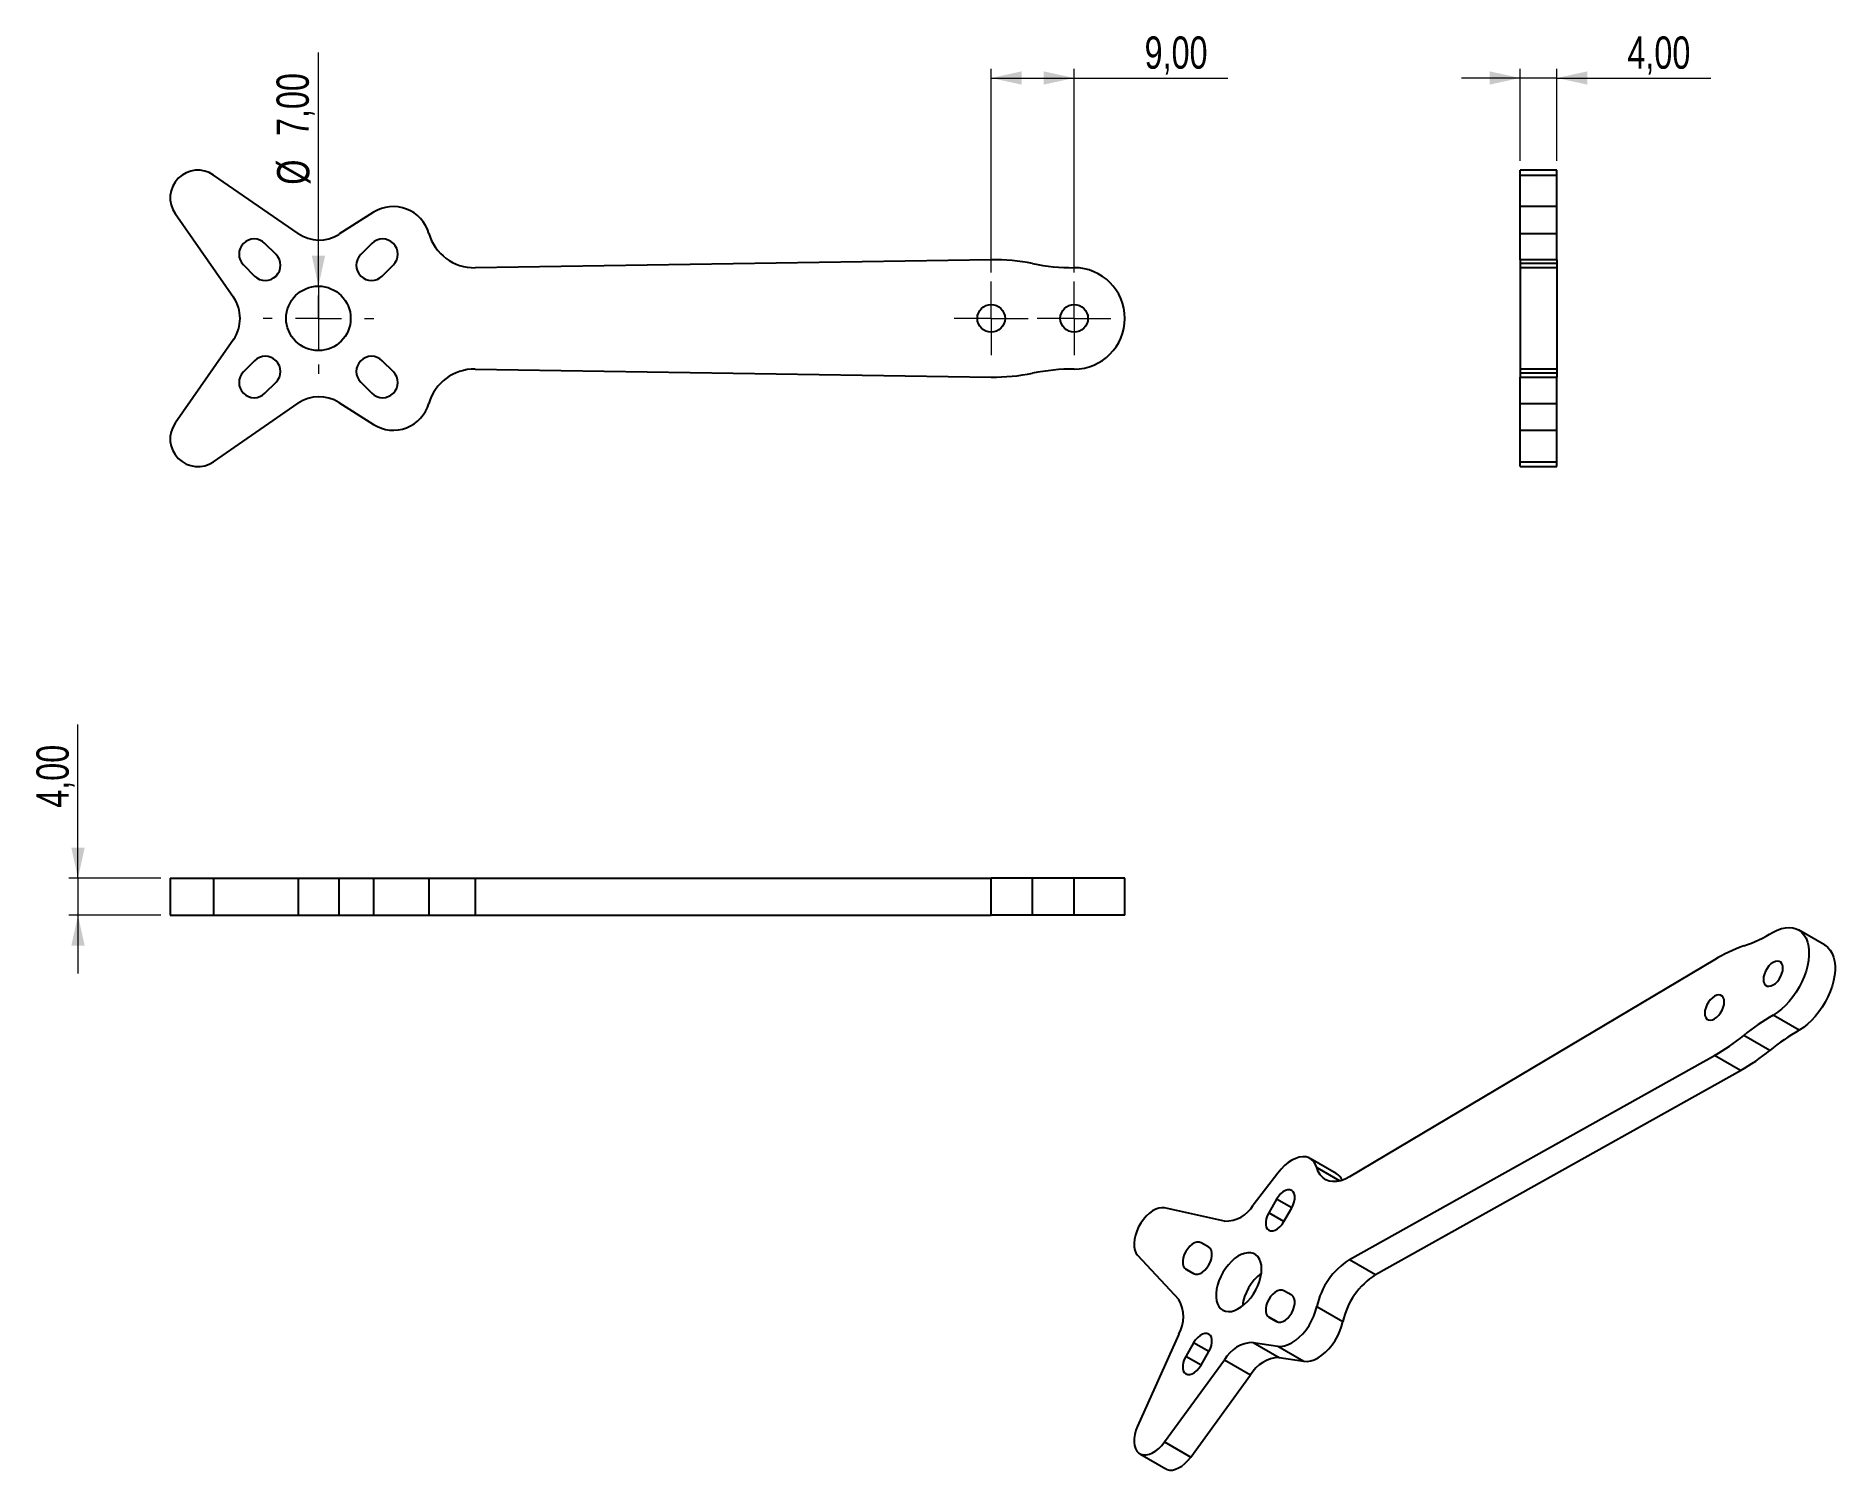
# Model space of a CAD drawing. Header units: millimetres. Extents: x 8 to 203, y 118 to 273.
import ezdxf

# ---------------------------------------------------------------- set-up
doc = ezdxf.new("R2010")
doc.units = ezdxf.units.MM
doc.styles.add('SLDTEXTSTYLE0', font='TXT', dxfattribs={"width": 0.75})
doc.dimstyles.new('SLDDIMSTYLE0', dxfattribs={"dimtxt": 3.5, "dimasz": 3.302, "dimexe": 0, "dimexo": 0.0625, "dimgap": 0.875, "dimtad": 1, "dimrnd": 1e-09, "dimzin": 12, "dimdsep": 46, "dimtxsty": 'SLDTEXTSTYLE0', "dimsah": 1, "dimcen": 0.09, "dimadec": 0, "dimazin": 3, "dimtfac": 1, "dimtofl": 0, "dimtmove": 0, "dimatfit": 3, "dimfxl": 1, "dimfrac": 2, "dimtolj": 1, "dimtzin": 12, "dimarcsym": 0})
doc.dimstyles.new('SLDDIMSTYLE1', dxfattribs={"dimtxt": 3.5, "dimasz": 3.302, "dimexe": 0, "dimexo": 0.0625, "dimgap": 0.875, "dimtad": 1, "dimrnd": 1e-09, "dimzin": 12, "dimdsep": 46, "dimtxsty": 'SLDTEXTSTYLE0', "dimblk1": 'NONE', "dimsah": 1, "dimcen": 0, "dimadec": 0, "dimazin": 3, "dimtfac": 1, "dimtmove": 0, "dimatfit": 3, "dimldrblk": 'NONE', "dimfxl": 1, "dimfrac": 2, "dimtolj": 1, "dimtzin": 12, "dimarcsym": 0})
doc.dimstyles.new('SLDDIMSTYLE2', dxfattribs={"dimtxt": 3.5, "dimasz": 3.302, "dimexe": 0, "dimexo": 0.0625, "dimgap": 0.875, "dimtad": 1, "dimrnd": 1e-09, "dimzin": 12, "dimdsep": 46, "dimtxsty": 'SLDTEXTSTYLE0', "dimsah": 1, "dimcen": 0.09, "dimadec": 0, "dimazin": 3, "dimtfac": 1, "dimtmove": 0, "dimatfit": 0, "dimfxl": 1, "dimfrac": 2, "dimtolj": 1, "dimtzin": 12, "dimarcsym": 0})

# ---------------------------------------------------------------- blocks, each defined once
blk = doc.blocks.new('_D')
at = {"color": 7, "linetype": 'Continuous', "lineweight": 18}
for p, q in [((111.37, 247.62), (111.37, 269.71)), ((120.37, 247.62), (120.37, 269.71)), ((111.37, 268.71), (120.37, 268.71)), ((120.37, 268.71), (137.06, 268.71))]:
    blk.add_line(p, q, dxfattribs=at)
for points in [[(111.37, 268.71), (114.67, 267.99), (114.67, 269.43)], [(120.37, 268.71), (117.06, 269.43), (117.06, 267.99)]]:
    blk.add_solid(points, dxfattribs=at)
at = {"color": 7, "linetype": 'Continuous', "lineweight": 18, "insert": (128.01, 273.22), "char_height": 3.5, "attachment_point": 1, "style": 'SLDTEXTSTYLE0'}
blk.add_mtext('9,00', dxfattribs=at)
blk = doc.blocks.new('_D_1')
at = {"color": 7, "linetype": 'Continuous', "lineweight": 18}
for q in [(38.37, 271.46), (38.37, 239.12)]:
    blk.add_line((38.37, 246.12), q, dxfattribs=at)
blk.add_solid([(38.37, 246.12), (39.09, 249.43), (37.65, 249.43)], dxfattribs=at)
at = {"color": 7, "linetype": 'Continuous', "lineweight": 18, "char_height": 3.5, "attachment_point": 1, "rotation": 90, "style": 'SLDTEXTSTYLE0'}
for s, insert in [('7,00', (33.82, 262.41)), ('%%c', (33.88, 257.13))]:
    blk.add_mtext(s, dxfattribs=dict(at, insert=insert))
blk = doc.blocks.new('_NONE')
blk = doc.blocks.new('SW_CENTERMARKSYMBOL_0')
at = {"color": 0, "linetype": 'Continuous', "lineweight": 0}
for p, q in [((0, 2.5), (0, 4)), ((0, 0), (0, 2.5)), ((-2.5, 0), (-4, 0)), ((0, 0), (-2.5, 0)), ((0, 0), (0, -2.5)), ((0, 0), (2.5, 0)), ((2.5, 0), (4, 0)), ((0, -2.5), (0, -4))]:
    blk.add_line(p, q, dxfattribs=at)
blk = doc.blocks.new('SW_CENTERMARKSYMBOL_1')
at = {"color": 0, "linetype": 'Continuous', "lineweight": 0}
for p, q in [((0, 2.5), (0, 4)), ((0, 0), (0, 2.5)), ((-2.5, 0), (-4, 0)), ((0, 0), (-2.5, 0)), ((0, 0), (0, -2.5)), ((0, 0), (2.5, 0)), ((2.5, 0), (4, 0)), ((0, -2.5), (0, -4))]:
    blk.add_line(p, q, dxfattribs=at)
blk = doc.blocks.new('SW_CENTERMARKSYMBOL_2')
at = {"color": 0, "linetype": 'Continuous', "lineweight": 0}
for p, q in [((0, 5), (0, 6)), ((0, 0), (0, 2.5)), ((-5, 0), (-6, 0)), ((0, 0), (-2.5, 0)), ((0, 0), (0, -2.5)), ((0, 0), (2.5, 0)), ((5, 0), (6, 0)), ((0, -5), (0, -6))]:
    blk.add_line(p, q, dxfattribs=at)
blk = doc.blocks.new('_D_2')
at = {"color": 7, "linetype": 'Continuous', "lineweight": 18}
for p, q in [((168.75, 259.71), (168.75, 269.71)), ((172.75, 259.71), (172.75, 269.71)), ((168.75, 268.71), (162.4, 268.71)), ((172.75, 268.71), (168.75, 268.71)), ((172.75, 268.71), (189.45, 268.71))]:
    blk.add_line(p, q, dxfattribs=at)
for points in [[(168.75, 268.71), (165.45, 269.43), (165.45, 267.99)], [(172.75, 268.71), (176.05, 267.99), (176.05, 269.43)]]:
    blk.add_solid(points, dxfattribs=at)
at = {"color": 7, "linetype": 'Continuous', "lineweight": 18, "insert": (180.4, 273.22), "char_height": 3.5, "attachment_point": 1, "style": 'SLDTEXTSTYLE0'}
blk.add_mtext('4,00', dxfattribs=at)
blk = doc.blocks.new('_D_3')
at = {"color": 7, "linetype": 'Continuous', "lineweight": 18}
for p, q in [((12.28, 181.87), (12.28, 198.57)), ((21.28, 181.87), (11.28, 181.87)), ((12.28, 181.87), (12.28, 177.87)), ((21.28, 177.87), (11.28, 177.87)), ((12.28, 177.87), (12.28, 171.52))]:
    blk.add_line(p, q, dxfattribs=at)
for points in [[(12.28, 181.87), (13, 185.18), (11.56, 185.18)], [(12.28, 177.87), (11.56, 174.57), (13, 174.57)]]:
    blk.add_solid(points, dxfattribs=at)
at = {"color": 7, "linetype": 'Continuous', "lineweight": 18, "insert": (7.77, 189.52), "char_height": 3.5, "attachment_point": 1, "rotation": 90, "style": 'SLDTEXTSTYLE0'}
blk.add_mtext('4,00', dxfattribs=at)

msp = doc.modelspace()

# ---------------------------------------------------------------- linework, layer by layer
at = {"color": 7, "linetype": 'Continuous', "lineweight": 25}
for p, q in [((36.172, 251.833), (26.99, 258.175)), ((172.752, 258.706), (168.752, 258.706)), ((168.752, 258.175), (168.752, 258.706)), ((168.752, 258.175), (172.752, 258.175)), ((168.752, 254.756), (168.752, 258.175)), ((172.752, 258.175), (172.752, 258.706)), ((172.752, 254.756), (172.752, 258.175)), ((22.823, 253.991), (29.148, 244.911)), ((44.357, 254.135), (40.586, 251.746)), ((172.752, 254.756), (168.752, 254.756)), ((168.752, 251.854), (168.752, 254.756)), ((172.752, 251.854), (172.752, 254.756)), ((168.752, 251.854), (172.752, 251.854)), ((168.752, 248.989), (168.752, 251.854)), ((172.752, 248.989), (172.752, 251.854)), ((33.77, 249.554), (32.568, 250.756)), ((44.165, 250.756), (42.962, 249.554)), ((30.235, 248.423), (31.437, 247.221)), ((45.296, 247.221), (46.498, 248.423)), ((111.366, 248.987), (55.366, 248.125)), ((172.752, 248.989), (168.752, 248.989)), ((168.752, 248.989), (168.752, 248.573)), ((172.752, 248.573), (168.752, 248.573)), ((168.752, 248.573), (168.752, 248.125)), ((172.752, 248.125), (168.752, 248.125)), ((168.752, 248.125), (168.752, 237.125)), ((172.752, 248.989), (172.752, 248.573)), ((172.752, 248.573), (172.752, 248.125)), ((172.752, 248.125), (172.752, 237.125)), ((29.148, 240.338), (22.823, 231.258)), ((31.437, 238.028), (30.235, 236.826)), ((46.498, 236.826), (45.296, 238.028)), ((55.366, 237.125), (111.366, 236.262)), ((172.752, 237.125), (168.752, 237.125)), ((168.752, 237.125), (168.752, 236.676)), ((172.752, 236.676), (168.752, 236.676)), ((168.752, 236.676), (168.752, 236.26)), ((168.752, 236.26), (172.752, 236.26)), ((168.752, 233.395), (168.752, 236.26)), ((172.752, 237.125), (172.752, 236.676)), ((172.752, 236.676), (172.752, 236.26)), ((172.752, 233.395), (172.752, 236.26)), ((32.568, 234.493), (33.77, 235.695)), ((42.962, 235.695), (44.165, 234.493)), ((26.99, 227.075), (36.172, 233.416)), ((40.586, 233.504), (44.357, 231.114)), ((168.752, 233.395), (172.752, 233.395)), ((168.752, 230.493), (168.752, 233.395)), ((172.752, 230.493), (172.752, 233.395)), ((168.752, 230.493), (172.752, 230.493)), ((168.752, 227.075), (168.752, 230.493)), ((172.752, 227.075), (172.752, 230.493)), ((168.752, 227.075), (172.752, 227.075)), ((168.752, 226.543), (168.752, 227.075)), ((168.752, 226.543), (172.752, 226.543)), ((172.752, 226.543), (172.752, 227.075)), ((22.285, 181.875), (22.285, 177.875)), ((22.285, 181.875), (26.99, 181.875)), ((26.99, 181.875), (26.99, 177.875)), ((26.99, 181.875), (36.172, 181.875)), ((36.172, 181.875), (36.172, 177.875)), ((36.172, 181.875), (40.586, 181.875)), ((40.586, 181.875), (40.586, 177.875)), ((40.586, 181.875), (44.357, 181.875)), ((44.357, 181.875), (44.357, 177.875)), ((44.357, 181.875), (50.344, 181.875)), ((50.344, 181.875), (50.344, 177.875)), ((50.344, 181.875), (55.366, 181.875)), ((55.366, 181.875), (55.366, 177.875)), ((55.366, 181.875), (111.366, 181.875)), ((111.366, 177.875), (111.366, 181.875)), ((115.866, 181.875), (111.366, 181.875)), ((115.866, 177.875), (115.866, 181.875)), ((120.366, 181.875), (115.866, 181.875)), ((120.366, 177.875), (120.366, 181.875)), ((125.866, 181.875), (120.366, 181.875)), ((125.866, 177.875), (125.866, 181.875)), ((22.285, 177.875), (26.99, 177.875)), ((26.99, 177.875), (36.172, 177.875)), ((36.172, 177.875), (40.586, 177.875)), ((40.586, 177.875), (44.357, 177.875)), ((44.357, 177.875), (50.344, 177.875)), ((50.344, 177.875), (55.366, 177.875)), ((55.366, 177.875), (111.366, 177.875)), ((115.866, 177.875), (111.366, 177.875)), ((120.366, 177.875), (115.866, 177.875)), ((125.866, 177.875), (120.366, 177.875)), ((201.794, 174.646), (198.966, 176.278)), ((189.852, 173.036), (150.254, 149.473)), ((199.044, 165.391), (196.216, 167.024)), ((195.862, 163.188), (193.034, 164.821)), ((150.254, 140.491), (189.852, 162.646)), ((192.68, 161.013), (189.852, 162.646)), ((153.082, 138.858), (192.68, 161.013)), ((148.811, 149.833), (145.983, 151.466)), ((142.469, 149.886), (139.803, 146.396)), ((142.333, 147.049), (141.483, 145.577)), ((136.682, 144.666), (130.188, 146.096)), ((143.133, 144.624), (143.983, 146.096)), ((127.242, 140.979), (131.715, 136.146)), ((134.983, 141.825), (134.133, 142.315)), ((132.483, 139.457), (133.333, 138.967)), ((150.254, 140.491), (153.082, 138.858)), ((143.983, 136.627), (143.133, 137.118)), ((146.703, 135.396), (149.531, 133.763)), ((141.483, 134.26), (142.333, 133.769)), ((131.715, 132.413), (127.242, 122.416)), ((133.333, 131.461), (132.483, 129.988)), ((139.803, 131.501), (142.469, 131.089)), ((139.803, 131.501), (142.631, 129.868)), ((142.469, 131.089), (145.297, 129.456)), ((130.188, 120.701), (136.682, 129.628)), ((134.133, 129.036), (134.983, 130.508)), ((136.682, 129.628), (139.51, 127.995)), ((142.631, 129.868), (145.297, 129.456)), ((133.017, 119.068), (139.51, 127.995)), ((127.483, 119.423), (130.312, 117.79)), ((130.188, 120.701), (133.017, 119.068))]:
    msp.add_line(p, q, dxfattribs=at)
at = {"color": 1, "linetype": 'Continuous', "lineweight": 25}
for p, q in [((146.703, 150.468), (149.201, 149.026)), ((143.983, 146.097), (142.333, 147.049)), ((143.133, 144.624), (141.483, 145.577)), ((133.344, 138.961), (132.483, 139.457)), ((142.344, 133.763), (141.483, 134.26)), ((134.983, 130.508), (133.333, 131.461)), ((134.133, 129.036), (132.483, 129.988))]:
    msp.add_line(p, q, dxfattribs=at)
at = {"color": 7, "linetype": 'Continuous', "lineweight": 25, "flags": 128}
for points in [[(196.216, 176.006), (196.667, 176.236), (197.113, 176.403), (197.546, 176.503), (197.961, 176.536), (198.353, 176.501), (198.716, 176.399), (199.045, 176.23), (199.335, 175.998), (199.584, 175.705), (199.787, 175.355), (199.941, 174.954), (200.046, 174.506), (200.098, 174.018), (200.098, 173.495), (200.046, 172.946), (199.941, 172.378), (199.787, 171.798), (199.584, 171.214), (199.335, 170.634), (199.045, 170.066), (198.716, 169.518), (198.353, 168.997), (197.961, 168.509), (197.546, 168.063), (197.113, 167.663), (196.667, 167.315), (196.216, 167.024)], [(201.794, 174.646), (201.873, 174.597), (202.164, 174.365), (202.412, 174.072), (202.615, 173.723), (202.77, 173.321), (202.874, 172.873), (202.927, 172.385), (202.927, 171.862), (202.874, 171.313), (202.77, 170.745), (202.615, 170.165), (202.412, 169.581), (202.164, 169.001), (201.873, 168.433), (201.544, 167.885), (201.181, 167.364), (200.79, 166.877), (200.374, 166.43), (199.941, 166.03), (199.496, 165.682), (199.044, 165.391)], [(197.276, 172.127), (197.25, 172.385), (197.171, 172.598), (197.045, 172.757), (196.877, 172.854), (196.676, 172.884), (196.452, 172.845), (196.216, 172.74), (195.98, 172.573), (195.756, 172.353), (195.554, 172.091), (195.386, 171.8), (195.26, 171.495), (195.182, 171.191), (195.155, 170.903), (195.182, 170.646), (195.26, 170.432), (195.386, 170.273), (195.554, 170.176), (195.756, 170.146), (195.98, 170.185), (196.216, 170.29), (196.452, 170.457), (196.676, 170.677), (196.877, 170.939), (197.045, 171.23), (197.171, 171.535), (197.25, 171.839), (197.276, 172.127)], [(190.912, 168.454), (190.886, 168.711), (190.807, 168.924), (190.681, 169.084), (190.513, 169.181), (190.312, 169.21), (190.088, 169.172), (189.852, 169.066), (189.616, 168.899), (189.392, 168.679), (189.19, 168.417), (189.023, 168.126), (188.896, 167.821), (188.818, 167.517), (188.791, 167.229), (188.818, 166.972), (188.896, 166.758), (189.023, 166.599), (189.19, 166.502), (189.392, 166.472), (189.616, 166.511), (189.852, 166.616), (190.088, 166.783), (190.312, 167.003), (190.513, 167.265), (190.681, 167.556), (190.807, 167.861), (190.886, 168.166), (190.912, 168.454)], [(146.703, 150.468), (146.565, 150.826), (146.374, 151.127), (146.134, 151.364), (145.851, 151.533), (145.529, 151.629), (145.176, 151.652), (144.799, 151.6), (144.405, 151.475), (144.002, 151.279), (143.599, 151.016), (143.204, 150.692), (142.825, 150.313), (142.469, 149.886)], [(150.254, 149.473), (149.779, 149.226), (149.312, 149.055), (148.86, 148.962), (148.43, 148.949), (148.031, 149.017), (147.669, 149.163), (147.35, 149.385), (147.08, 149.681), (146.863, 150.044), (146.703, 150.468)], [(143.983, 146.096), (144.146, 146.426), (144.259, 146.763), (144.317, 147.091), (144.317, 147.393), (144.259, 147.653), (144.146, 147.86), (143.983, 148.002), (143.779, 148.072), (143.543, 148.067), (143.289, 147.987), (143.027, 147.836), (142.773, 147.622), (142.537, 147.355), (142.333, 147.049)], [(130.188, 146.096), (129.888, 146.122), (129.563, 146.075), (129.223, 145.956), (128.876, 145.769), (128.532, 145.517), (128.2, 145.209), (127.889, 144.851), (127.607, 144.455), (127.363, 144.029), (127.161, 143.587), (127.008, 143.139), (126.908, 142.698), (126.864, 142.275), (126.876, 141.881), (126.945, 141.528), (127.068, 141.225), (127.242, 140.979)], [(141.483, 145.577), (141.32, 145.247), (141.207, 144.91), (141.149, 144.582), (141.149, 144.28), (141.207, 144.02), (141.32, 143.813), (141.483, 143.672), (141.687, 143.601), (141.923, 143.606), (142.177, 143.686), (142.439, 143.837), (142.693, 144.051), (142.929, 144.318), (143.133, 144.624)], [(134.133, 142.315), (133.929, 142.386), (133.693, 142.381), (133.439, 142.301), (133.177, 142.15), (132.923, 141.936), (132.687, 141.669), (132.483, 141.363), (132.32, 141.033), (132.207, 140.696), (132.149, 140.368), (132.149, 140.066), (132.207, 139.806), (132.32, 139.599), (132.483, 139.457)], [(133.333, 138.967), (133.537, 138.896), (133.773, 138.901), (134.027, 138.981), (134.289, 139.132), (134.543, 139.346), (134.779, 139.613), (134.983, 139.919), (135.146, 140.249), (135.259, 140.586), (135.317, 140.914), (135.317, 141.216), (135.259, 141.476), (135.146, 141.683), (134.983, 141.825)], [(140.708, 139.471), (140.681, 139.872), (140.603, 140.234), (140.474, 140.549), (140.297, 140.811), (140.076, 141.014), (139.816, 141.153), (139.522, 141.226), (139.201, 141.231), (138.859, 141.169), (138.504, 141.039), (138.143, 140.846), (137.783, 140.593), (137.434, 140.286), (137.101, 139.931), (136.793, 139.535), (136.515, 139.108), (136.274, 138.658), (136.075, 138.195), (135.921, 137.729), (135.817, 137.269), (135.765, 136.826), (135.765, 136.409), (135.817, 136.026), (135.921, 135.687), (136.075, 135.398), (136.274, 135.165), (136.515, 134.993), (136.793, 134.887), (137.101, 134.847), (137.434, 134.876), (137.783, 134.972), (138.143, 135.134), (138.504, 135.358), (138.859, 135.639), (139.201, 135.971), (139.522, 136.347), (139.816, 136.76), (140.076, 137.199), (140.297, 137.657), (140.474, 138.123), (140.603, 138.587), (140.681, 139.04), (140.708, 139.471)], [(143.133, 137.118), (142.929, 137.188), (142.693, 137.183), (142.439, 137.103), (142.177, 136.953), (141.923, 136.738), (141.687, 136.472), (141.483, 136.166), (141.32, 135.836), (141.207, 135.498), (141.149, 135.171), (141.149, 134.869), (141.207, 134.608), (141.32, 134.402), (141.483, 134.26)], [(142.333, 133.769), (142.537, 133.699), (142.773, 133.704), (143.027, 133.784), (143.289, 133.935), (143.543, 134.149), (143.779, 134.416), (143.983, 134.722), (144.146, 135.052), (144.259, 135.389), (144.317, 135.717), (144.317, 136.018), (144.259, 136.279), (144.146, 136.485), (143.983, 136.627)], [(142.469, 131.089), (142.825, 131.073), (143.204, 131.132), (143.599, 131.264), (144.002, 131.467), (144.405, 131.736), (144.799, 132.065), (145.176, 132.449), (145.529, 132.88), (145.851, 133.347), (146.134, 133.843), (146.374, 134.357), (146.565, 134.878), (146.703, 135.396)], [(145.297, 129.456), (145.653, 129.441), (146.032, 129.499), (146.428, 129.632), (146.831, 129.834), (147.233, 130.103), (147.627, 130.433), (148.005, 130.817), (148.358, 131.247), (148.679, 131.715), (148.963, 132.21), (149.202, 132.724), (149.393, 133.245), (149.531, 133.763)], [(134.983, 130.508), (135.146, 130.838), (135.259, 131.175), (135.317, 131.503), (135.317, 131.804), (135.259, 132.065), (135.146, 132.271), (134.983, 132.413), (134.779, 132.483), (134.543, 132.478), (134.289, 132.398), (134.027, 132.248), (133.773, 132.033), (133.537, 131.767), (133.333, 131.461)], [(132.483, 129.988), (132.32, 129.659), (132.207, 129.321), (132.149, 128.994), (132.149, 128.692), (132.207, 128.431), (132.32, 128.225), (132.483, 128.083), (132.687, 128.013), (132.923, 128.018), (133.177, 128.098), (133.439, 128.249), (133.693, 128.463), (133.929, 128.73), (134.133, 129.036)], [(127.242, 122.416), (127.068, 121.969), (126.945, 121.523), (126.876, 121.091), (126.864, 120.684), (126.908, 120.312), (127.008, 119.986), (127.161, 119.714), (127.363, 119.505), (127.607, 119.362), (127.889, 119.291), (128.2, 119.292), (128.532, 119.367), (128.876, 119.512), (129.223, 119.725), (129.563, 119.999), (129.888, 120.328), (130.188, 120.701)], [(130.312, 117.79), (130.436, 117.729), (130.717, 117.658), (131.028, 117.659), (131.36, 117.734), (131.704, 117.88), (132.051, 118.092), (132.391, 118.367), (132.716, 118.695), (133.017, 119.068)]]:
    msp.add_lwpolyline(points, dxfattribs=at)
at = {"color": 7, "linetype": 'Continuous', "lineweight": 25}
for centre, radius in [((38.366, 242.625), 3.5), ((111.366, 242.625), 1.5), ((120.366, 242.625), 1.5)]:
    msp.add_circle(centre, radius, dxfattribs=at)
for centre, radius, start, end in [((25.285, 255.706), 3, 55.37077, 214.86057), ((46.498, 250.756), 4, 15.9232, 122.36326), ((38.445, 255.124), 4, 235.37077, 302.36326), ((55.287, 253.264), 5.14, 195.9232, 270.88208), ((31.401, 249.59), 1.65, 45, 225), ((45.331, 249.59), 1.65, 315, 135), ((32.603, 248.387), 1.65, 225, 45), ((44.129, 248.387), 1.65, 135, 315), ((111.692, 227.843), 21.146, 78.61462, 90.88208), ((120.366, 270.92), 22.796, 258.61462, 270), ((120.366, 242.625), 5.5, 270, 90), ((25.866, 242.625), 4, 325.13943, 34.86057), ((32.603, 236.862), 1.65, 315, 135), ((44.129, 236.862), 1.65, 45, 225), ((31.401, 235.66), 1.65, 135, 315), ((45.331, 235.66), 1.65, 225, 45), ((55.287, 231.985), 5.14, 89.11792, 164.0768), ((111.692, 257.406), 21.146, 269.11792, 281.38538), ((120.366, 214.329), 22.796, 90, 101.38538), ((38.445, 230.125), 4, 57.63674, 124.62923), ((46.498, 234.493), 4, 237.63674, 344.0768), ((25.285, 229.543), 3, 145.13943, 304.62923), ((186.952, 191.872), 18.372, 289.33091, 300.27957), ((198.759, 158.258), 17.255, 109.37715, 121.07746), ((208.648, 145.669), 24.711, 120.20718, 129.19024), ((178.691, 182.392), 22.682, 299.47613, 309.22354), ((211.477, 144.036), 24.711, 120.20718, 129.19024), ((181.519, 180.759), 22.682, 299.47613, 309.22354), ((148.011, 148.517), 1.54, 22.01755, 58.70974), ((136.767, 148.191), 3.526, 268.60546, 329.4069), ((144.115, 134.647), 5.555, 128.21579, 171.78958), ((154.511, 133.739), 7.982, 122.23142, 168.01887), ((157.339, 132.106), 7.982, 122.23142, 168.01887), ((128.62, 134.28), 3.614, 328.90076, 31.09924), ((139.914, 127.779), 3.724, 91.70753, 150.23055), ((142.742, 126.146), 3.724, 91.70753, 150.23055)]:
    msp.add_arc(centre, radius, start, end, dxfattribs=at)

# ---------------------------------------------------------------- block references
at = {"color": 7, "linetype": 'Continuous', "lineweight": 0}
for name, p in [('SW_CENTERMARKSYMBOL_2', (38.366, 242.625)), ('SW_CENTERMARKSYMBOL_0', (111.366, 242.625)), ('SW_CENTERMARKSYMBOL_1', (120.366, 242.625))]:
    msp.add_blockref(name, p, dxfattribs=at)

# ---------------------------------------------------------------- dimensions: what is measured, and where the dimension line sits
at = {"color": 7, "linetype": 'Continuous', "lineweight": 18}
dim = msp.add_diameter_dim_2p(p1=(38.366, 239.125), p2=(38.366, 246.125), dimstyle='SLDDIMSTYLE1', dxfattribs=at)
dim.commit()
dim.dimension.update_dxf_attribs({"geometry": '_D_1', "text_midpoint": (38.366, 264.471), "dimtype": 163})
for base, p1, p2, dimstyle, picture, middle in [((120.366, 268.706), (111.366, 246.625), (120.366, 246.625), 'SLDDIMSTYLE0', '_D', (132.535, 268.706)), ((168.752, 268.706), (172.752, 258.706), (168.752, 258.706), 'SLDDIMSTYLE2', '_D_2', (184.921, 268.706))]:
    dim = msp.add_linear_dim(base=base, p1=p1, p2=p2, dimstyle=dimstyle, dxfattribs=at)
    dim.commit()
    dim.dimension.update_dxf_attribs({"geometry": picture, "text_midpoint": middle, "dimtype": 160})
dim = msp.add_linear_dim(base=(12.285, 177.875), p1=(22.285, 181.875), p2=(22.285, 177.875), angle=90, dimstyle='SLDDIMSTYLE2', dxfattribs=at)
dim.commit()
dim.dimension.update_dxf_attribs({"geometry": '_D_3', "text_midpoint": (12.285, 194.044), "dimtype": 160})

doc.saveas('drawing.dxf')
